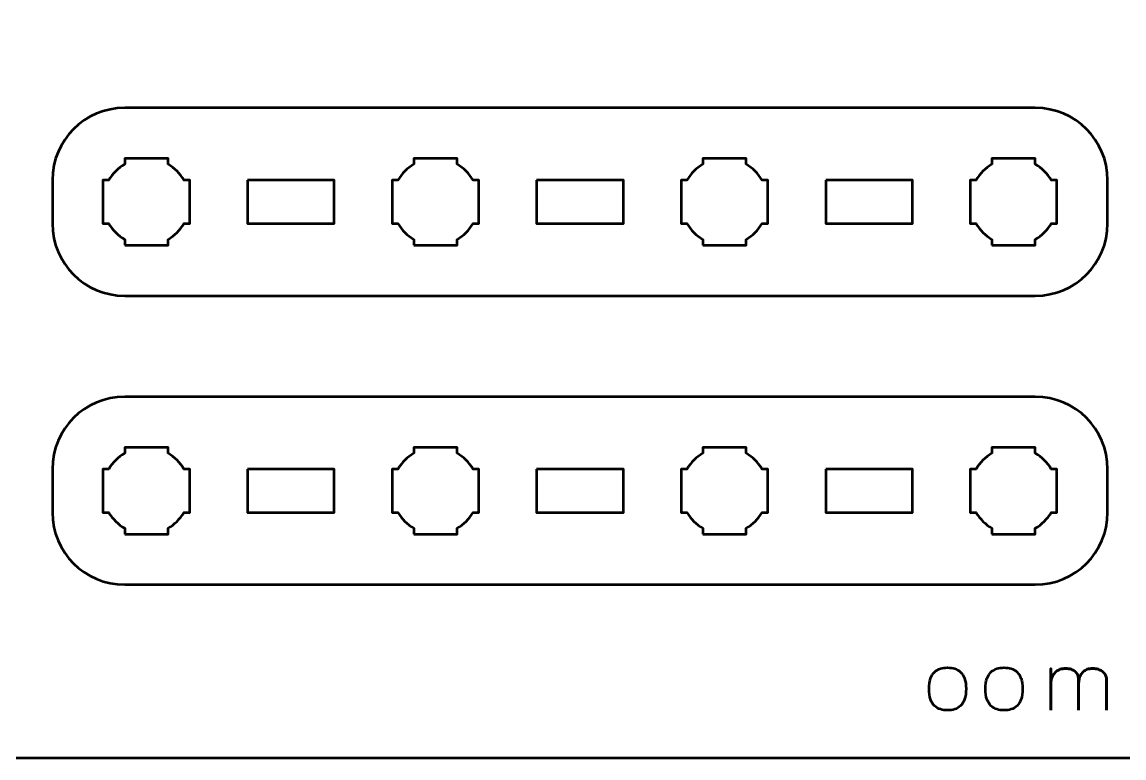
# Model space of a CAD drawing. Header units: centimetres. Extents: x -21 to 0, y -29.7 to 0.
# Drawn here: x -12.36 to -4.74, y -29.7 to -24.61 of the extents above; entities that cross this region are included whole.
import ezdxf

# ---------------------------------------------------------------- set-up
doc = ezdxf.new("R2010")
doc.units = ezdxf.units.CM
doc.header["$MEASUREMENT"] = 0
doc.layers.add('Layer 1', color=7, linetype='Continuous')

msp = doc.modelspace()

# ---------------------------------------------------------------- linework, layer by layer
at = {"layer": 'Layer 1', "color": 1, "lineweight": 53}
msp.add_open_spline([(-21.00003, -29.19995), (-21.00003, -29.19995), (-21.00003, -5.89992), (-21.00003, -5.89992), (-21.00003, -5.89992), (-21.00003, -5.81709), (-20.93286, -5.74992), (-20.85003, -5.74992), (-20.85003, -5.74992), (-20.7672, -5.74992), (-20.70003, -5.68275), (-20.70003, -5.59992), (-20.70003, -5.59992), (-20.70003, -5.51709), (-20.7672, -5.44992), (-20.85003, -5.44992), (-20.85003, -5.44992), (-20.93286, -5.44992), (-21.00003, -5.38275), (-21.00003, -5.29992), (-21.00003, -5.29992), (-21.00003, -5.21709), (-20.93286, -5.14992), (-20.85003, -5.14992), (-20.85003, -5.14992), (-20.7672, -5.14992), (-20.70003, -5.08275), (-20.70003, -4.99992), (-20.70003, -4.99992), (-20.70003, -4.91709), (-20.7672, -4.84992), (-20.85003, -4.84992), (-20.85003, -4.84992), (-20.93286, -4.84992), (-21.00003, -4.78275), (-21.00003, -4.69992), (-21.00003, -4.69992), (-21.00003, -4.61709), (-20.93286, -4.54992), (-20.85003, -4.54992), (-20.85003, -4.54992), (-20.7672, -4.54992), (-20.70003, -4.48275), (-20.70003, -4.39992), (-20.70003, -4.39992), (-20.70003, -4.31709), (-20.7672, -4.24992), (-20.85003, -4.24992), (-20.85003, -4.24992), (-20.93286, -4.24992), (-21.00003, -4.18275), (-21.00003, -4.09992), (-21.00003, -4.09992), (-21.00003, -4.01709), (-20.93286, -3.94992), (-20.85003, -3.94992), (-20.85003, -3.94992), (-20.7672, -3.94992), (-20.70003, -3.88275), (-20.70003, -3.79992), (-20.70003, -3.79992), (-20.70003, -3.71709), (-20.7672, -3.64992), (-20.85003, -3.64992), (-20.85003, -3.64992), (-20.93286, -3.64992), (-21.00003, -3.58275), (-21.00003, -3.49992), (-21.00003, -3.49992), (-21.00003, -3.41709), (-20.93286, -3.34992), (-20.85003, -3.34992), (-20.85003, -3.34992), (-20.7672, -3.34992), (-20.70003, -3.28275), (-20.70003, -3.19992), (-20.70003, -3.19992), (-20.70003, -3.11709), (-20.7672, -3.04992), (-20.85003, -3.04992), (-20.85003, -3.04992), (-20.93286, -3.04992), (-21.00003, -2.98275), (-21.00003, -2.89992), (-21.00003, -2.89992), (-21.00003, -2.81709), (-20.93286, -2.74992), (-20.85003, -2.74992), (-20.85003, -2.74992), (-20.7672, -2.74992), (-20.70003, -2.68275), (-20.70003, -2.59992), (-20.70003, -2.59992), (-20.70003, -2.51709), (-20.7672, -2.44992), (-20.85003, -2.44992), (-20.85003, -2.44992), (-20.93286, -2.44992), (-21.00003, -2.38275), (-21.00003, -2.29992), (-21.00003, -2.29992), (-21.00003, -2.21709), (-20.93286, -2.14992), (-20.85003, -2.14992), (-20.85003, -2.14992), (-20.7672, -2.14992), (-20.70003, -2.08275), (-20.70003, -1.99992), (-20.70003, -1.99992), (-20.70003, -1.91709), (-20.7672, -1.84992), (-20.85003, -1.84992), (-20.85003, -1.84992), (-20.93286, -1.84992), (-21.00003, -1.78275), (-21.00003, -1.69992), (-21.00003, -1.69992), (-21.00003, -1.61709), (-20.93286, -1.54992), (-20.85003, -1.54992), (-20.85003, -1.54992), (-20.7672, -1.54992), (-20.70003, -1.48275), (-20.70003, -1.39992), (-20.70003, -1.39992), (-20.70003, -1.31709), (-20.7672, -1.24992), (-20.85003, -1.24992), (-20.85003, -1.24992), (-20.93286, -1.24992), (-21.00003, -1.18275), (-21.00003, -1.09992), (-21.00003, -1.09992), (-21.00003, -1.09992), (-21.00003, -0.49992), (-21.00003, -0.49992), (-21.00003, -0.49992), (-21.00003, -0.22295), (-20.77694, 0.00004), (-20.49994, 0.00004), (-20.49994, 0.00004), (-20.49994, 0.00004), (-0.50008, 0.00004), (-0.50008, 0.00004), (-0.50008, 0.00004), (-0.22294, 0.00004), (0.00002, -0.22295), (0.00002, -0.49992), (0.00002, -0.49992), (0.00002, -0.49992), (0.00002, -29.19995), (0.00002, -29.19995), (0.00002, -29.19995), (0.00002, -29.47695), (-0.22294, -29.70004), (-0.50008, -29.70004), (-0.50008, -29.70004), (-0.50008, -29.70004), (-20.49994, -29.70004), (-20.49994, -29.70004), (-20.49994, -29.70004), (-20.77694, -29.70004), (-21.00003, -29.47695), (-21.00003, -29.19995)], degree=3, knots=[0, 0, 0, 0, 0.0243902, 0.0243902, 0.0243902, 0.0243902, 0.0487805, 0.0487805, 0.0487805, 0.0487805, 0.0731707, 0.0731707, 0.0731707, 0.0731707, 0.097561, 0.097561, 0.097561, 0.097561, 0.1219512, 0.1219512, 0.1219512, 0.1219512, 0.1463415, 0.1463415, 0.1463415, 0.1463415, 0.1707317, 0.1707317, 0.1707317, 0.1707317, 0.195122, 0.195122, 0.195122, 0.195122, 0.2195122, 0.2195122, 0.2195122, 0.2195122, 0.2439024, 0.2439024, 0.2439024, 0.2439024, 0.2682927, 0.2682927, 0.2682927, 0.2682927, 0.2926829, 0.2926829, 0.2926829, 0.2926829, 0.3170732, 0.3170732, 0.3170732, 0.3170732, 0.3414634, 0.3414634, 0.3414634, 0.3414634, 0.3658537, 0.3658537, 0.3658537, 0.3658537, 0.3902439, 0.3902439, 0.3902439, 0.3902439, 0.4146341, 0.4146341, 0.4146341, 0.4146341, 0.4390244, 0.4390244, 0.4390244, 0.4390244, 0.4634146, 0.4634146, 0.4634146, 0.4634146, 0.4878049, 0.4878049, 0.4878049, 0.4878049, 0.5121951, 0.5121951, 0.5121951, 0.5121951, 0.5365854, 0.5365854, 0.5365854, 0.5365854, 0.5609756, 0.5609756, 0.5609756, 0.5609756, 0.5853659, 0.5853659, 0.5853659, 0.5853659, 0.6097561, 0.6097561, 0.6097561, 0.6097561, 0.6341463, 0.6341463, 0.6341463, 0.6341463, 0.6585366, 0.6585366, 0.6585366, 0.6585366, 0.6829268, 0.6829268, 0.6829268, 0.6829268, 0.7073171, 0.7073171, 0.7073171, 0.7073171, 0.7317073, 0.7317073, 0.7317073, 0.7317073, 0.7560976, 0.7560976, 0.7560976, 0.7560976, 0.7804878, 0.7804878, 0.7804878, 0.7804878, 0.804878, 0.804878, 0.804878, 0.804878, 0.8292683, 0.8292683, 0.8292683, 0.8292683, 0.8536585, 0.8536585, 0.8536585, 0.8536585, 0.8780488, 0.8780488, 0.8780488, 0.8780488, 0.902439, 0.902439, 0.902439, 0.902439, 0.9268293, 0.9268293, 0.9268293, 0.9268293, 0.9512195, 0.9512195, 0.9512195, 0.9512195, 0.9756098, 0.9756098, 0.9756098, 0.9756098, 1, 1, 1, 1], dxfattribs=at)
at = {"layer": 'Layer 1', "color": 3, "lineweight": 53}
for points in [[(-11.64992, -25.19999), (-11.64992, -25.19999), (-5.34995, -25.19999), (-5.34995, -25.19999), (-5.34995, -25.19999), (-5.07298, -25.19999), (-4.84999, -25.42308), (-4.84999, -25.70008), (-4.84999, -25.70008), (-4.84999, -25.70008), (-4.84999, -26.00009), (-4.84999, -26.00009), (-4.84999, -26.00009), (-4.84999, -26.27705), (-5.07298, -26.50001), (-5.34995, -26.50001), (-5.34995, -26.50001), (-5.34995, -26.50001), (-11.64992, -26.50001), (-11.64992, -26.50001), (-11.64992, -26.50001), (-11.92692, -26.50001), (-12.15001, -26.27705), (-12.15001, -26.00009), (-12.15001, -26.00009), (-12.15001, -26.00009), (-12.15001, -25.70008), (-12.15001, -25.70008), (-12.15001, -25.70008), (-12.15001, -25.42308), (-11.92692, -25.19999), (-11.64992, -25.19999)], [(-11.64992, -27.19999), (-11.64992, -27.19999), (-5.34995, -27.19999), (-5.34995, -27.19999), (-5.34995, -27.19999), (-5.07298, -27.19999), (-4.84999, -27.42308), (-4.84999, -27.70008), (-4.84999, -27.70008), (-4.84999, -27.70008), (-4.84999, -28.00009), (-4.84999, -28.00009), (-4.84999, -28.00009), (-4.84999, -28.27705), (-5.07298, -28.50001), (-5.34995, -28.50001), (-5.34995, -28.50001), (-5.34995, -28.50001), (-11.64992, -28.50001), (-11.64992, -28.50001), (-11.64992, -28.50001), (-11.92692, -28.50001), (-12.15001, -28.27705), (-12.15001, -28.00009), (-12.15001, -28.00009), (-12.15001, -28.00009), (-12.15001, -27.70008), (-12.15001, -27.70008), (-12.15001, -27.70008), (-12.15001, -27.42308), (-11.92692, -27.19999), (-11.64992, -27.19999)]]:
    msp.add_open_spline(points, degree=3, knots=[0, 0, 0, 0, 0.125, 0.125, 0.125, 0.125, 0.25, 0.25, 0.25, 0.25, 0.375, 0.375, 0.375, 0.375, 0.5, 0.5, 0.5, 0.5, 0.625, 0.625, 0.625, 0.625, 0.75, 0.75, 0.75, 0.75, 0.875, 0.875, 0.875, 0.875, 1, 1, 1, 1], dxfattribs=at)
at = {"layer": 'Layer 1', "lineweight": 53}
for points, knots in [([(-11.64992, -26.15002), (-11.64992, -26.15002), (-11.64992, -26.10991), (-11.64992, -26.10991), (-11.64992, -26.10991), (-11.69553, -26.08359), (-11.73345, -26.04556), (-11.75977, -26.00009), (-11.75977, -26.00009), (-11.75977, -26.00009), (-11.79999, -26.00009), (-11.79999, -26.00009), (-11.79999, -26.00009), (-11.79999, -26.00009), (-11.79999, -25.85001), (-11.79999, -25.85001), (-11.79999, -25.85001), (-11.79999, -25.85001), (-11.79999, -25.70008), (-11.79999, -25.70008), (-11.79999, -25.70008), (-11.79999, -25.70008), (-11.75977, -25.70008), (-11.75977, -25.70008), (-11.75977, -25.70008), (-11.73345, -25.65447), (-11.69553, -25.61655), (-11.64992, -25.59023), (-11.64992, -25.59023), (-11.64992, -25.59023), (-11.64992, -25.55001), (-11.64992, -25.55001), (-11.64992, -25.55001), (-11.64992, -25.55001), (-11.49999, -25.55001), (-11.49999, -25.55001), (-11.49999, -25.55001), (-11.49999, -25.55001), (-11.34991, -25.55001), (-11.34991, -25.55001), (-11.34991, -25.55001), (-11.34991, -25.55001), (-11.34991, -25.59023), (-11.34991, -25.59023), (-11.34991, -25.59023), (-11.30444, -25.61655), (-11.26641, -25.65447), (-11.24009, -25.70008), (-11.24009, -25.70008), (-11.24009, -25.70008), (-11.19998, -25.70008), (-11.19998, -25.70008), (-11.19998, -25.70008), (-11.19998, -25.70008), (-11.19998, -25.85001), (-11.19998, -25.85001), (-11.19998, -25.85001), (-11.19998, -25.85001), (-11.19998, -26.00009), (-11.19998, -26.00009), (-11.19998, -26.00009), (-11.19998, -26.00009), (-11.24009, -26.00009), (-11.24009, -26.00009), (-11.24009, -26.00009), (-11.26641, -26.04556), (-11.30444, -26.08359), (-11.34991, -26.10991), (-11.34991, -26.10991), (-11.34991, -26.10991), (-11.34991, -26.15002), (-11.34991, -26.15002), (-11.34991, -26.15002), (-11.34991, -26.15002), (-11.49999, -26.15002), (-11.49999, -26.15002), (-11.49999, -26.15002), (-11.49999, -26.15002), (-11.64992, -26.15002), (-11.64992, -26.15002)], [0, 0, 0, 0, 0.05, 0.05, 0.05, 0.05, 0.1, 0.1, 0.1, 0.1, 0.15, 0.15, 0.15, 0.15, 0.2, 0.2, 0.2, 0.2, 0.25, 0.25, 0.25, 0.25, 0.3, 0.3, 0.3, 0.3, 0.35, 0.35, 0.35, 0.35, 0.4, 0.4, 0.4, 0.4, 0.45, 0.45, 0.45, 0.45, 0.5, 0.5, 0.5, 0.5, 0.55, 0.55, 0.55, 0.55, 0.6, 0.6, 0.6, 0.6, 0.65, 0.65, 0.65, 0.65, 0.7, 0.7, 0.7, 0.7, 0.75, 0.75, 0.75, 0.75, 0.8, 0.8, 0.8, 0.8, 0.85, 0.85, 0.85, 0.85, 0.9, 0.9, 0.9, 0.9, 0.95, 0.95, 0.95, 0.95, 1, 1, 1, 1]), ([(-9.64998, -26.15002), (-9.64998, -26.15002), (-9.64998, -26.10991), (-9.64998, -26.10991), (-9.64998, -26.10991), (-9.69546, -26.08359), (-9.73349, -26.04556), (-9.7598, -26.00009), (-9.7598, -26.00009), (-9.7598, -26.00009), (-9.79991, -26.00009), (-9.79991, -26.00009), (-9.79991, -26.00009), (-9.79991, -26.00009), (-9.79991, -25.85001), (-9.79991, -25.85001), (-9.79991, -25.85001), (-9.79991, -25.85001), (-9.79991, -25.70008), (-9.79991, -25.70008), (-9.79991, -25.70008), (-9.79991, -25.70008), (-9.7598, -25.70008), (-9.7598, -25.70008), (-9.7598, -25.70008), (-9.73349, -25.65447), (-9.69546, -25.61655), (-9.64998, -25.59023), (-9.64998, -25.59023), (-9.64998, -25.59023), (-9.64998, -25.55001), (-9.64998, -25.55001), (-9.64998, -25.55001), (-9.64998, -25.55001), (-9.49991, -25.55001), (-9.49991, -25.55001), (-9.49991, -25.55001), (-9.49991, -25.55001), (-9.34998, -25.55001), (-9.34998, -25.55001), (-9.34998, -25.55001), (-9.34998, -25.55001), (-9.34998, -25.59023), (-9.34998, -25.59023), (-9.34998, -25.59023), (-9.30451, -25.61655), (-9.26648, -25.65447), (-9.24016, -25.70008), (-9.24016, -25.70008), (-9.24016, -25.70008), (-9.19991, -25.70008), (-9.19991, -25.70008), (-9.19991, -25.70008), (-9.19991, -25.70008), (-9.19991, -25.85001), (-9.19991, -25.85001), (-9.19991, -25.85001), (-9.19991, -25.85001), (-9.19991, -26.00009), (-9.19991, -26.00009), (-9.19991, -26.00009), (-9.19991, -26.00009), (-9.24016, -26.00009), (-9.24016, -26.00009), (-9.24016, -26.00009), (-9.26648, -26.04556), (-9.30451, -26.08359), (-9.34998, -26.10991), (-9.34998, -26.10991), (-9.34998, -26.10991), (-9.34998, -26.15002), (-9.34998, -26.15002), (-9.34998, -26.15002), (-9.34998, -26.15002), (-9.49991, -26.15002), (-9.49991, -26.15002), (-9.49991, -26.15002), (-9.49991, -26.15002), (-9.64998, -26.15002), (-9.64998, -26.15002)], [0, 0, 0, 0, 0.05, 0.05, 0.05, 0.05, 0.1, 0.1, 0.1, 0.1, 0.15, 0.15, 0.15, 0.15, 0.2, 0.2, 0.2, 0.2, 0.25, 0.25, 0.25, 0.25, 0.3, 0.3, 0.3, 0.3, 0.35, 0.35, 0.35, 0.35, 0.4, 0.4, 0.4, 0.4, 0.45, 0.45, 0.45, 0.45, 0.5, 0.5, 0.5, 0.5, 0.55, 0.55, 0.55, 0.55, 0.6, 0.6, 0.6, 0.6, 0.65, 0.65, 0.65, 0.65, 0.7, 0.7, 0.7, 0.7, 0.75, 0.75, 0.75, 0.75, 0.8, 0.8, 0.8, 0.8, 0.85, 0.85, 0.85, 0.85, 0.9, 0.9, 0.9, 0.9, 0.95, 0.95, 0.95, 0.95, 1, 1, 1, 1]), ([(-7.65006, -26.15002), (-7.65006, -26.15002), (-7.65006, -26.10991), (-7.65006, -26.10991), (-7.65006, -26.10991), (-7.69553, -26.08359), (-7.73342, -26.04556), (-7.75988, -26.00009), (-7.75988, -26.00009), (-7.75988, -26.00009), (-7.79999, -26.00009), (-7.79999, -26.00009), (-7.79999, -26.00009), (-7.79999, -26.00009), (-7.79999, -25.85001), (-7.79999, -25.85001), (-7.79999, -25.85001), (-7.79999, -25.85001), (-7.79999, -25.70008), (-7.79999, -25.70008), (-7.79999, -25.70008), (-7.79999, -25.70008), (-7.75988, -25.70008), (-7.75988, -25.70008), (-7.75988, -25.70008), (-7.73342, -25.65447), (-7.69553, -25.61655), (-7.65006, -25.59023), (-7.65006, -25.59023), (-7.65006, -25.59023), (-7.65006, -25.55001), (-7.65006, -25.55001), (-7.65006, -25.55001), (-7.65006, -25.55001), (-7.49999, -25.55001), (-7.49999, -25.55001), (-7.49999, -25.55001), (-7.49999, -25.55001), (-7.35006, -25.55001), (-7.35006, -25.55001), (-7.35006, -25.55001), (-7.35006, -25.55001), (-7.35006, -25.59023), (-7.35006, -25.59023), (-7.35006, -25.59023), (-7.30444, -25.61655), (-7.26652, -25.65447), (-7.2402, -25.70008), (-7.2402, -25.70008), (-7.2402, -25.70008), (-7.19999, -25.70008), (-7.19999, -25.70008), (-7.19999, -25.70008), (-7.19999, -25.70008), (-7.19999, -25.85001), (-7.19999, -25.85001), (-7.19999, -25.85001), (-7.19999, -25.85001), (-7.19999, -26.00009), (-7.19999, -26.00009), (-7.19999, -26.00009), (-7.19999, -26.00009), (-7.2402, -26.00009), (-7.2402, -26.00009), (-7.2402, -26.00009), (-7.26652, -26.04556), (-7.30444, -26.08359), (-7.35006, -26.10991), (-7.35006, -26.10991), (-7.35006, -26.10991), (-7.35006, -26.15002), (-7.35006, -26.15002), (-7.35006, -26.15002), (-7.35006, -26.15002), (-7.49999, -26.15002), (-7.49999, -26.15002), (-7.49999, -26.15002), (-7.49999, -26.15002), (-7.65006, -26.15002), (-7.65006, -26.15002)], [0, 0, 0, 0, 0.05, 0.05, 0.05, 0.05, 0.1, 0.1, 0.1, 0.1, 0.15, 0.15, 0.15, 0.15, 0.2, 0.2, 0.2, 0.2, 0.25, 0.25, 0.25, 0.25, 0.3, 0.3, 0.3, 0.3, 0.35, 0.35, 0.35, 0.35, 0.4, 0.4, 0.4, 0.4, 0.45, 0.45, 0.45, 0.45, 0.5, 0.5, 0.5, 0.5, 0.55, 0.55, 0.55, 0.55, 0.6, 0.6, 0.6, 0.6, 0.65, 0.65, 0.65, 0.65, 0.7, 0.7, 0.7, 0.7, 0.75, 0.75, 0.75, 0.75, 0.8, 0.8, 0.8, 0.8, 0.85, 0.85, 0.85, 0.85, 0.9, 0.9, 0.9, 0.9, 0.95, 0.95, 0.95, 0.95, 1, 1, 1, 1]), ([(-5.64995, -26.15002), (-5.64995, -26.15002), (-5.64995, -26.10991), (-5.64995, -26.10991), (-5.64995, -26.10991), (-5.69557, -26.08359), (-5.73345, -26.04556), (-5.75977, -26.00009), (-5.75977, -26.00009), (-5.75977, -26.00009), (-5.80002, -26.00009), (-5.80002, -26.00009), (-5.80002, -26.00009), (-5.80002, -26.00009), (-5.80002, -25.85001), (-5.80002, -25.85001), (-5.80002, -25.85001), (-5.80002, -25.85001), (-5.80002, -25.70008), (-5.80002, -25.70008), (-5.80002, -25.70008), (-5.80002, -25.70008), (-5.75977, -25.70008), (-5.75977, -25.70008), (-5.75977, -25.70008), (-5.73345, -25.65447), (-5.69557, -25.61655), (-5.64995, -25.59023), (-5.64995, -25.59023), (-5.64995, -25.59023), (-5.64995, -25.55001), (-5.64995, -25.55001), (-5.64995, -25.55001), (-5.64995, -25.55001), (-5.50002, -25.55001), (-5.50002, -25.55001), (-5.50002, -25.55001), (-5.50002, -25.55001), (-5.34995, -25.55001), (-5.34995, -25.55001), (-5.34995, -25.55001), (-5.34995, -25.55001), (-5.34995, -25.59023), (-5.34995, -25.59023), (-5.34995, -25.59023), (-5.30448, -25.61655), (-5.26645, -25.65447), (-5.24013, -25.70008), (-5.24013, -25.70008), (-5.24013, -25.70008), (-5.20002, -25.70008), (-5.20002, -25.70008), (-5.20002, -25.70008), (-5.20002, -25.70008), (-5.20002, -25.85001), (-5.20002, -25.85001), (-5.20002, -25.85001), (-5.20002, -25.85001), (-5.20002, -26.00009), (-5.20002, -26.00009), (-5.20002, -26.00009), (-5.20002, -26.00009), (-5.24013, -26.00009), (-5.24013, -26.00009), (-5.24013, -26.00009), (-5.26645, -26.04556), (-5.30448, -26.08359), (-5.34995, -26.10991), (-5.34995, -26.10991), (-5.34995, -26.10991), (-5.34995, -26.15002), (-5.34995, -26.15002), (-5.34995, -26.15002), (-5.34995, -26.15002), (-5.50002, -26.15002), (-5.50002, -26.15002), (-5.50002, -26.15002), (-5.50002, -26.15002), (-5.64995, -26.15002), (-5.64995, -26.15002)], [0, 0, 0, 0, 0.05, 0.05, 0.05, 0.05, 0.1, 0.1, 0.1, 0.1, 0.15, 0.15, 0.15, 0.15, 0.2, 0.2, 0.2, 0.2, 0.25, 0.25, 0.25, 0.25, 0.3, 0.3, 0.3, 0.3, 0.35, 0.35, 0.35, 0.35, 0.4, 0.4, 0.4, 0.4, 0.45, 0.45, 0.45, 0.45, 0.5, 0.5, 0.5, 0.5, 0.55, 0.55, 0.55, 0.55, 0.6, 0.6, 0.6, 0.6, 0.65, 0.65, 0.65, 0.65, 0.7, 0.7, 0.7, 0.7, 0.75, 0.75, 0.75, 0.75, 0.8, 0.8, 0.8, 0.8, 0.85, 0.85, 0.85, 0.85, 0.9, 0.9, 0.9, 0.9, 0.95, 0.95, 0.95, 0.95, 1, 1, 1, 1]), ([(-10.79997, -25.70008), (-10.79997, -25.70008), (-10.19996, -25.70008), (-10.19996, -25.70008), (-10.19996, -25.70008), (-10.19996, -25.70008), (-10.19996, -26.00009), (-10.19996, -26.00009), (-10.19996, -26.00009), (-10.19996, -26.00009), (-10.79997, -26.00009), (-10.79997, -26.00009), (-10.79997, -26.00009), (-10.79997, -26.00009), (-10.79997, -25.70008), (-10.79997, -25.70008)], [0, 0, 0, 0, 0.25, 0.25, 0.25, 0.25, 0.5, 0.5, 0.5, 0.5, 0.75, 0.75, 0.75, 0.75, 1, 1, 1, 1]), ([(-8.8, -25.70008), (-8.8, -25.70008), (-8.20001, -25.70008), (-8.20001, -25.70008), (-8.20001, -25.70008), (-8.20001, -25.70008), (-8.20001, -26.00009), (-8.20001, -26.00009), (-8.20001, -26.00009), (-8.20001, -26.00009), (-8.8, -26.00009), (-8.8, -26.00009), (-8.8, -26.00009), (-8.8, -26.00009), (-8.8, -25.70008), (-8.8, -25.70008)], [0, 0, 0, 0, 0.25, 0.25, 0.25, 0.25, 0.5, 0.5, 0.5, 0.5, 0.75, 0.75, 0.75, 0.75, 1, 1, 1, 1]), ([(-6.79994, -25.70008), (-6.79994, -25.70008), (-6.19993, -25.70008), (-6.19993, -25.70008), (-6.19993, -25.70008), (-6.19993, -25.70008), (-6.19993, -26.00009), (-6.19993, -26.00009), (-6.19993, -26.00009), (-6.19993, -26.00009), (-6.79994, -26.00009), (-6.79994, -26.00009), (-6.79994, -26.00009), (-6.79994, -26.00009), (-6.79994, -25.70008), (-6.79994, -25.70008)], [0, 0, 0, 0, 0.25, 0.25, 0.25, 0.25, 0.5, 0.5, 0.5, 0.5, 0.75, 0.75, 0.75, 0.75, 1, 1, 1, 1]), ([(-11.64992, -28.15002), (-11.64992, -28.15002), (-11.64992, -28.10991), (-11.64992, -28.10991), (-11.64992, -28.10991), (-11.69553, -28.08359), (-11.73345, -28.04556), (-11.75977, -28.00009), (-11.75977, -28.00009), (-11.75977, -28.00009), (-11.79999, -28.00009), (-11.79999, -28.00009), (-11.79999, -28.00009), (-11.79999, -28.00009), (-11.79999, -27.85001), (-11.79999, -27.85001), (-11.79999, -27.85001), (-11.79999, -27.85001), (-11.79999, -27.70008), (-11.79999, -27.70008), (-11.79999, -27.70008), (-11.79999, -27.70008), (-11.75977, -27.70008), (-11.75977, -27.70008), (-11.75977, -27.70008), (-11.73345, -27.65447), (-11.69553, -27.61655), (-11.64992, -27.59023), (-11.64992, -27.59023), (-11.64992, -27.59023), (-11.64992, -27.55001), (-11.64992, -27.55001), (-11.64992, -27.55001), (-11.64992, -27.55001), (-11.49999, -27.55001), (-11.49999, -27.55001), (-11.49999, -27.55001), (-11.49999, -27.55001), (-11.34991, -27.55001), (-11.34991, -27.55001), (-11.34991, -27.55001), (-11.34991, -27.55001), (-11.34991, -27.59023), (-11.34991, -27.59023), (-11.34991, -27.59023), (-11.30444, -27.61655), (-11.26641, -27.65447), (-11.24009, -27.70008), (-11.24009, -27.70008), (-11.24009, -27.70008), (-11.19998, -27.70008), (-11.19998, -27.70008), (-11.19998, -27.70008), (-11.19998, -27.70008), (-11.19998, -27.85001), (-11.19998, -27.85001), (-11.19998, -27.85001), (-11.19998, -27.85001), (-11.19998, -28.00009), (-11.19998, -28.00009), (-11.19998, -28.00009), (-11.19998, -28.00009), (-11.24009, -28.00009), (-11.24009, -28.00009), (-11.24009, -28.00009), (-11.26641, -28.04556), (-11.30444, -28.08359), (-11.34991, -28.10991), (-11.34991, -28.10991), (-11.34991, -28.10991), (-11.34991, -28.15002), (-11.34991, -28.15002), (-11.34991, -28.15002), (-11.34991, -28.15002), (-11.49999, -28.15002), (-11.49999, -28.15002), (-11.49999, -28.15002), (-11.49999, -28.15002), (-11.64992, -28.15002), (-11.64992, -28.15002)], [0, 0, 0, 0, 0.05, 0.05, 0.05, 0.05, 0.1, 0.1, 0.1, 0.1, 0.15, 0.15, 0.15, 0.15, 0.2, 0.2, 0.2, 0.2, 0.25, 0.25, 0.25, 0.25, 0.3, 0.3, 0.3, 0.3, 0.35, 0.35, 0.35, 0.35, 0.4, 0.4, 0.4, 0.4, 0.45, 0.45, 0.45, 0.45, 0.5, 0.5, 0.5, 0.5, 0.55, 0.55, 0.55, 0.55, 0.6, 0.6, 0.6, 0.6, 0.65, 0.65, 0.65, 0.65, 0.7, 0.7, 0.7, 0.7, 0.75, 0.75, 0.75, 0.75, 0.8, 0.8, 0.8, 0.8, 0.85, 0.85, 0.85, 0.85, 0.9, 0.9, 0.9, 0.9, 0.95, 0.95, 0.95, 0.95, 1, 1, 1, 1]), ([(-9.64998, -28.15002), (-9.64998, -28.15002), (-9.64998, -28.10991), (-9.64998, -28.10991), (-9.64998, -28.10991), (-9.69546, -28.08359), (-9.73349, -28.04556), (-9.7598, -28.00009), (-9.7598, -28.00009), (-9.7598, -28.00009), (-9.79991, -28.00009), (-9.79991, -28.00009), (-9.79991, -28.00009), (-9.79991, -28.00009), (-9.79991, -27.85001), (-9.79991, -27.85001), (-9.79991, -27.85001), (-9.79991, -27.85001), (-9.79991, -27.70008), (-9.79991, -27.70008), (-9.79991, -27.70008), (-9.79991, -27.70008), (-9.7598, -27.70008), (-9.7598, -27.70008), (-9.7598, -27.70008), (-9.73349, -27.65447), (-9.69546, -27.61655), (-9.64998, -27.59023), (-9.64998, -27.59023), (-9.64998, -27.59023), (-9.64998, -27.55001), (-9.64998, -27.55001), (-9.64998, -27.55001), (-9.64998, -27.55001), (-9.49991, -27.55001), (-9.49991, -27.55001), (-9.49991, -27.55001), (-9.49991, -27.55001), (-9.34998, -27.55001), (-9.34998, -27.55001), (-9.34998, -27.55001), (-9.34998, -27.55001), (-9.34998, -27.59023), (-9.34998, -27.59023), (-9.34998, -27.59023), (-9.30451, -27.61655), (-9.26648, -27.65447), (-9.24016, -27.70008), (-9.24016, -27.70008), (-9.24016, -27.70008), (-9.19991, -27.70008), (-9.19991, -27.70008), (-9.19991, -27.70008), (-9.19991, -27.70008), (-9.19991, -27.85001), (-9.19991, -27.85001), (-9.19991, -27.85001), (-9.19991, -27.85001), (-9.19991, -28.00009), (-9.19991, -28.00009), (-9.19991, -28.00009), (-9.19991, -28.00009), (-9.24016, -28.00009), (-9.24016, -28.00009), (-9.24016, -28.00009), (-9.26648, -28.04556), (-9.30451, -28.08359), (-9.34998, -28.10991), (-9.34998, -28.10991), (-9.34998, -28.10991), (-9.34998, -28.15002), (-9.34998, -28.15002), (-9.34998, -28.15002), (-9.34998, -28.15002), (-9.49991, -28.15002), (-9.49991, -28.15002), (-9.49991, -28.15002), (-9.49991, -28.15002), (-9.64998, -28.15002), (-9.64998, -28.15002)], [0, 0, 0, 0, 0.05, 0.05, 0.05, 0.05, 0.1, 0.1, 0.1, 0.1, 0.15, 0.15, 0.15, 0.15, 0.2, 0.2, 0.2, 0.2, 0.25, 0.25, 0.25, 0.25, 0.3, 0.3, 0.3, 0.3, 0.35, 0.35, 0.35, 0.35, 0.4, 0.4, 0.4, 0.4, 0.45, 0.45, 0.45, 0.45, 0.5, 0.5, 0.5, 0.5, 0.55, 0.55, 0.55, 0.55, 0.6, 0.6, 0.6, 0.6, 0.65, 0.65, 0.65, 0.65, 0.7, 0.7, 0.7, 0.7, 0.75, 0.75, 0.75, 0.75, 0.8, 0.8, 0.8, 0.8, 0.85, 0.85, 0.85, 0.85, 0.9, 0.9, 0.9, 0.9, 0.95, 0.95, 0.95, 0.95, 1, 1, 1, 1]), ([(-7.65006, -28.15002), (-7.65006, -28.15002), (-7.65006, -28.10991), (-7.65006, -28.10991), (-7.65006, -28.10991), (-7.69553, -28.08359), (-7.73342, -28.04556), (-7.75988, -28.00009), (-7.75988, -28.00009), (-7.75988, -28.00009), (-7.79999, -28.00009), (-7.79999, -28.00009), (-7.79999, -28.00009), (-7.79999, -28.00009), (-7.79999, -27.85001), (-7.79999, -27.85001), (-7.79999, -27.85001), (-7.79999, -27.85001), (-7.79999, -27.70008), (-7.79999, -27.70008), (-7.79999, -27.70008), (-7.79999, -27.70008), (-7.75988, -27.70008), (-7.75988, -27.70008), (-7.75988, -27.70008), (-7.73342, -27.65447), (-7.69553, -27.61655), (-7.65006, -27.59023), (-7.65006, -27.59023), (-7.65006, -27.59023), (-7.65006, -27.55001), (-7.65006, -27.55001), (-7.65006, -27.55001), (-7.65006, -27.55001), (-7.49999, -27.55001), (-7.49999, -27.55001), (-7.49999, -27.55001), (-7.49999, -27.55001), (-7.35006, -27.55001), (-7.35006, -27.55001), (-7.35006, -27.55001), (-7.35006, -27.55001), (-7.35006, -27.59023), (-7.35006, -27.59023), (-7.35006, -27.59023), (-7.30444, -27.61655), (-7.26652, -27.65447), (-7.2402, -27.70008), (-7.2402, -27.70008), (-7.2402, -27.70008), (-7.19999, -27.70008), (-7.19999, -27.70008), (-7.19999, -27.70008), (-7.19999, -27.70008), (-7.19999, -27.85001), (-7.19999, -27.85001), (-7.19999, -27.85001), (-7.19999, -27.85001), (-7.19999, -28.00009), (-7.19999, -28.00009), (-7.19999, -28.00009), (-7.19999, -28.00009), (-7.2402, -28.00009), (-7.2402, -28.00009), (-7.2402, -28.00009), (-7.26652, -28.04556), (-7.30444, -28.08359), (-7.35006, -28.10991), (-7.35006, -28.10991), (-7.35006, -28.10991), (-7.35006, -28.15002), (-7.35006, -28.15002), (-7.35006, -28.15002), (-7.35006, -28.15002), (-7.49999, -28.15002), (-7.49999, -28.15002), (-7.49999, -28.15002), (-7.49999, -28.15002), (-7.65006, -28.15002), (-7.65006, -28.15002)], [0, 0, 0, 0, 0.05, 0.05, 0.05, 0.05, 0.1, 0.1, 0.1, 0.1, 0.15, 0.15, 0.15, 0.15, 0.2, 0.2, 0.2, 0.2, 0.25, 0.25, 0.25, 0.25, 0.3, 0.3, 0.3, 0.3, 0.35, 0.35, 0.35, 0.35, 0.4, 0.4, 0.4, 0.4, 0.45, 0.45, 0.45, 0.45, 0.5, 0.5, 0.5, 0.5, 0.55, 0.55, 0.55, 0.55, 0.6, 0.6, 0.6, 0.6, 0.65, 0.65, 0.65, 0.65, 0.7, 0.7, 0.7, 0.7, 0.75, 0.75, 0.75, 0.75, 0.8, 0.8, 0.8, 0.8, 0.85, 0.85, 0.85, 0.85, 0.9, 0.9, 0.9, 0.9, 0.95, 0.95, 0.95, 0.95, 1, 1, 1, 1]), ([(-5.64995, -28.15002), (-5.64995, -28.15002), (-5.64995, -28.10991), (-5.64995, -28.10991), (-5.64995, -28.10991), (-5.69557, -28.08359), (-5.73345, -28.04556), (-5.75977, -28.00009), (-5.75977, -28.00009), (-5.75977, -28.00009), (-5.80002, -28.00009), (-5.80002, -28.00009), (-5.80002, -28.00009), (-5.80002, -28.00009), (-5.80002, -27.85001), (-5.80002, -27.85001), (-5.80002, -27.85001), (-5.80002, -27.85001), (-5.80002, -27.70008), (-5.80002, -27.70008), (-5.80002, -27.70008), (-5.80002, -27.70008), (-5.75977, -27.70008), (-5.75977, -27.70008), (-5.75977, -27.70008), (-5.73345, -27.65447), (-5.69557, -27.61655), (-5.64995, -27.59023), (-5.64995, -27.59023), (-5.64995, -27.59023), (-5.64995, -27.55001), (-5.64995, -27.55001), (-5.64995, -27.55001), (-5.64995, -27.55001), (-5.50002, -27.55001), (-5.50002, -27.55001), (-5.50002, -27.55001), (-5.50002, -27.55001), (-5.34995, -27.55001), (-5.34995, -27.55001), (-5.34995, -27.55001), (-5.34995, -27.55001), (-5.34995, -27.59023), (-5.34995, -27.59023), (-5.34995, -27.59023), (-5.30448, -27.61655), (-5.26645, -27.65447), (-5.24013, -27.70008), (-5.24013, -27.70008), (-5.24013, -27.70008), (-5.20002, -27.70008), (-5.20002, -27.70008), (-5.20002, -27.70008), (-5.20002, -27.70008), (-5.20002, -27.85001), (-5.20002, -27.85001), (-5.20002, -27.85001), (-5.20002, -27.85001), (-5.20002, -28.00009), (-5.20002, -28.00009), (-5.20002, -28.00009), (-5.20002, -28.00009), (-5.24013, -28.00009), (-5.24013, -28.00009), (-5.24013, -28.00009), (-5.26645, -28.04556), (-5.30448, -28.08359), (-5.34995, -28.10991), (-5.34995, -28.10991), (-5.34995, -28.10991), (-5.34995, -28.15002), (-5.34995, -28.15002), (-5.34995, -28.15002), (-5.34995, -28.15002), (-5.50002, -28.15002), (-5.50002, -28.15002), (-5.50002, -28.15002), (-5.50002, -28.15002), (-5.64995, -28.15002), (-5.64995, -28.15002)], [0, 0, 0, 0, 0.05, 0.05, 0.05, 0.05, 0.1, 0.1, 0.1, 0.1, 0.15, 0.15, 0.15, 0.15, 0.2, 0.2, 0.2, 0.2, 0.25, 0.25, 0.25, 0.25, 0.3, 0.3, 0.3, 0.3, 0.35, 0.35, 0.35, 0.35, 0.4, 0.4, 0.4, 0.4, 0.45, 0.45, 0.45, 0.45, 0.5, 0.5, 0.5, 0.5, 0.55, 0.55, 0.55, 0.55, 0.6, 0.6, 0.6, 0.6, 0.65, 0.65, 0.65, 0.65, 0.7, 0.7, 0.7, 0.7, 0.75, 0.75, 0.75, 0.75, 0.8, 0.8, 0.8, 0.8, 0.85, 0.85, 0.85, 0.85, 0.9, 0.9, 0.9, 0.9, 0.95, 0.95, 0.95, 0.95, 1, 1, 1, 1]), ([(-10.79997, -27.70008), (-10.79997, -27.70008), (-10.19996, -27.70008), (-10.19996, -27.70008), (-10.19996, -27.70008), (-10.19996, -27.70008), (-10.19996, -28.00009), (-10.19996, -28.00009), (-10.19996, -28.00009), (-10.19996, -28.00009), (-10.79997, -28.00009), (-10.79997, -28.00009), (-10.79997, -28.00009), (-10.79997, -28.00009), (-10.79997, -27.70008), (-10.79997, -27.70008)], [0, 0, 0, 0, 0.25, 0.25, 0.25, 0.25, 0.5, 0.5, 0.5, 0.5, 0.75, 0.75, 0.75, 0.75, 1, 1, 1, 1]), ([(-8.8, -27.70008), (-8.8, -27.70008), (-8.20001, -27.70008), (-8.20001, -27.70008), (-8.20001, -27.70008), (-8.20001, -27.70008), (-8.20001, -28.00009), (-8.20001, -28.00009), (-8.20001, -28.00009), (-8.20001, -28.00009), (-8.8, -28.00009), (-8.8, -28.00009), (-8.8, -28.00009), (-8.8, -28.00009), (-8.8, -27.70008), (-8.8, -27.70008)], [0, 0, 0, 0, 0.25, 0.25, 0.25, 0.25, 0.5, 0.5, 0.5, 0.5, 0.75, 0.75, 0.75, 0.75, 1, 1, 1, 1]), ([(-6.79994, -27.70008), (-6.79994, -27.70008), (-6.19993, -27.70008), (-6.19993, -27.70008), (-6.19993, -27.70008), (-6.19993, -27.70008), (-6.19993, -28.00009), (-6.19993, -28.00009), (-6.19993, -28.00009), (-6.19993, -28.00009), (-6.79994, -28.00009), (-6.79994, -28.00009), (-6.79994, -28.00009), (-6.79994, -28.00009), (-6.79994, -27.70008), (-6.79994, -27.70008)], [0, 0, 0, 0, 0.25, 0.25, 0.25, 0.25, 0.5, 0.5, 0.5, 0.5, 0.75, 0.75, 0.75, 0.75, 1, 1, 1, 1])]:
    msp.add_open_spline(points, degree=3, knots=knots, dxfattribs=at)
at = {"layer": 'Layer 1', "color": 5, "lineweight": 53}
for points, knots in [([(-5.95728, -29.36992), (-5.9395, -29.37001), (-5.92295, -29.36776), (-5.90752, -29.36296), (-5.90752, -29.36296), (-5.89209, -29.35816), (-5.87845, -29.35016), (-5.86678, -29.33897), (-5.86678, -29.33897), (-5.85502, -29.32778), (-5.8459, -29.31263), (-5.83922, -29.29344), (-5.83922, -29.29344), (-5.83264, -29.27434), (-5.82925, -29.25054), (-5.82915, -29.22204), (-5.82915, -29.22204), (-5.82925, -29.19363), (-5.83264, -29.16992), (-5.83922, -29.15092), (-5.83922, -29.15092), (-5.8459, -29.13191), (-5.85502, -29.11677), (-5.86678, -29.10557), (-5.86678, -29.10557), (-5.87845, -29.09447), (-5.89209, -29.08648), (-5.90752, -29.08168), (-5.90752, -29.08168), (-5.92295, -29.07688), (-5.9395, -29.07462), (-5.95728, -29.07472), (-5.95728, -29.07472), (-5.97487, -29.07462), (-5.99143, -29.07688), (-6.00686, -29.08168), (-6.00686, -29.08168), (-6.02229, -29.08648), (-6.03583, -29.09447), (-6.04759, -29.10557), (-6.04759, -29.10557), (-6.05935, -29.11677), (-6.06857, -29.13191), (-6.07525, -29.15092), (-6.07525, -29.15092), (-6.08193, -29.16992), (-6.08532, -29.19363), (-6.08541, -29.22204), (-6.08541, -29.22204), (-6.08532, -29.25054), (-6.08193, -29.27434), (-6.07525, -29.29344), (-6.07525, -29.29344), (-6.06857, -29.31263), (-6.05935, -29.32778), (-6.04759, -29.33897), (-6.04759, -29.33897), (-6.03583, -29.35016), (-6.02229, -29.35816), (-6.00686, -29.36296), (-6.00686, -29.36296), (-5.99143, -29.36776), (-5.97487, -29.37001), (-5.95728, -29.36992)], [0, 0, 0, 0, 0.0625, 0.0625, 0.0625, 0.0625, 0.125, 0.125, 0.125, 0.125, 0.1875, 0.1875, 0.1875, 0.1875, 0.25, 0.25, 0.25, 0.25, 0.3125, 0.3125, 0.3125, 0.3125, 0.375, 0.375, 0.375, 0.375, 0.4375, 0.4375, 0.4375, 0.4375, 0.5, 0.5, 0.5, 0.5, 0.5625, 0.5625, 0.5625, 0.5625, 0.625, 0.625, 0.625, 0.625, 0.6875, 0.6875, 0.6875, 0.6875, 0.75, 0.75, 0.75, 0.75, 0.8125, 0.8125, 0.8125, 0.8125, 0.875, 0.875, 0.875, 0.875, 0.9375, 0.9375, 0.9375, 0.9375, 1, 1, 1, 1]), ([(-5.95728, -29.36992), (-5.9395, -29.37001), (-5.92295, -29.36776), (-5.90752, -29.36296), (-5.90752, -29.36296), (-5.89209, -29.35816), (-5.87845, -29.35016), (-5.86678, -29.33897), (-5.86678, -29.33897), (-5.85502, -29.32778), (-5.8459, -29.31263), (-5.83922, -29.29344), (-5.83922, -29.29344), (-5.83264, -29.27434), (-5.82925, -29.25054), (-5.82915, -29.22204), (-5.82915, -29.22204), (-5.82925, -29.19363), (-5.83264, -29.16992), (-5.83922, -29.15092), (-5.83922, -29.15092), (-5.8459, -29.13191), (-5.85502, -29.11677), (-5.86678, -29.10557), (-5.86678, -29.10557), (-5.87845, -29.09447), (-5.89209, -29.08648), (-5.90752, -29.08168), (-5.90752, -29.08168), (-5.92295, -29.07688), (-5.9395, -29.07462), (-5.95728, -29.07472), (-5.95728, -29.07472), (-5.97487, -29.07462), (-5.99143, -29.07688), (-6.00686, -29.08168), (-6.00686, -29.08168), (-6.02229, -29.08648), (-6.03583, -29.09447), (-6.04759, -29.10557), (-6.04759, -29.10557), (-6.05935, -29.11677), (-6.06857, -29.13191), (-6.07525, -29.15092), (-6.07525, -29.15092), (-6.08193, -29.16992), (-6.08532, -29.19363), (-6.08541, -29.22204), (-6.08541, -29.22204), (-6.08532, -29.25054), (-6.08193, -29.27434), (-6.07525, -29.29344), (-6.07525, -29.29344), (-6.06857, -29.31263), (-6.05935, -29.32778), (-6.04759, -29.33897), (-6.04759, -29.33897), (-6.03583, -29.35016), (-6.02229, -29.35816), (-6.00686, -29.36296), (-6.00686, -29.36296), (-5.99143, -29.36776), (-5.97487, -29.37001), (-5.95728, -29.36992)], [0, 0, 0, 0, 0.0625, 0.0625, 0.0625, 0.0625, 0.125, 0.125, 0.125, 0.125, 0.1875, 0.1875, 0.1875, 0.1875, 0.25, 0.25, 0.25, 0.25, 0.3125, 0.3125, 0.3125, 0.3125, 0.375, 0.375, 0.375, 0.375, 0.4375, 0.4375, 0.4375, 0.4375, 0.5, 0.5, 0.5, 0.5, 0.5625, 0.5625, 0.5625, 0.5625, 0.625, 0.625, 0.625, 0.625, 0.6875, 0.6875, 0.6875, 0.6875, 0.75, 0.75, 0.75, 0.75, 0.8125, 0.8125, 0.8125, 0.8125, 0.875, 0.875, 0.875, 0.875, 0.9375, 0.9375, 0.9375, 0.9375, 1, 1, 1, 1]), ([(-5.56669, -29.36992), (-5.54891, -29.37001), (-5.53236, -29.36776), (-5.51693, -29.36296), (-5.51693, -29.36296), (-5.5015, -29.35816), (-5.48786, -29.35016), (-5.47619, -29.33897), (-5.47619, -29.33897), (-5.46443, -29.32778), (-5.45531, -29.31263), (-5.44863, -29.29344), (-5.44863, -29.29344), (-5.44205, -29.27434), (-5.43866, -29.25054), (-5.43856, -29.22204), (-5.43856, -29.22204), (-5.43866, -29.19363), (-5.44205, -29.16992), (-5.44863, -29.15092), (-5.44863, -29.15092), (-5.45531, -29.13191), (-5.46443, -29.11677), (-5.47619, -29.10557), (-5.47619, -29.10557), (-5.48786, -29.09447), (-5.5015, -29.08648), (-5.51693, -29.08168), (-5.51693, -29.08168), (-5.53236, -29.07688), (-5.54891, -29.07462), (-5.56669, -29.07472), (-5.56669, -29.07472), (-5.58428, -29.07462), (-5.60084, -29.07688), (-5.61627, -29.08168), (-5.61627, -29.08168), (-5.6317, -29.08648), (-5.64524, -29.09447), (-5.657, -29.10557), (-5.657, -29.10557), (-5.66876, -29.11677), (-5.67798, -29.13191), (-5.68466, -29.15092), (-5.68466, -29.15092), (-5.69134, -29.16992), (-5.69473, -29.19363), (-5.69482, -29.22204), (-5.69482, -29.22204), (-5.69473, -29.25054), (-5.69134, -29.27434), (-5.68466, -29.29344), (-5.68466, -29.29344), (-5.67798, -29.31263), (-5.66876, -29.32778), (-5.657, -29.33897), (-5.657, -29.33897), (-5.64524, -29.35016), (-5.6317, -29.35816), (-5.61627, -29.36296), (-5.61627, -29.36296), (-5.60084, -29.36776), (-5.58428, -29.37001), (-5.56669, -29.36992)], [0, 0, 0, 0, 0.0625, 0.0625, 0.0625, 0.0625, 0.125, 0.125, 0.125, 0.125, 0.1875, 0.1875, 0.1875, 0.1875, 0.25, 0.25, 0.25, 0.25, 0.3125, 0.3125, 0.3125, 0.3125, 0.375, 0.375, 0.375, 0.375, 0.4375, 0.4375, 0.4375, 0.4375, 0.5, 0.5, 0.5, 0.5, 0.5625, 0.5625, 0.5625, 0.5625, 0.625, 0.625, 0.625, 0.625, 0.6875, 0.6875, 0.6875, 0.6875, 0.75, 0.75, 0.75, 0.75, 0.8125, 0.8125, 0.8125, 0.8125, 0.875, 0.875, 0.875, 0.875, 0.9375, 0.9375, 0.9375, 0.9375, 1, 1, 1, 1]), ([(-5.56669, -29.36992), (-5.54891, -29.37001), (-5.53236, -29.36776), (-5.51693, -29.36296), (-5.51693, -29.36296), (-5.5015, -29.35816), (-5.48786, -29.35016), (-5.47619, -29.33897), (-5.47619, -29.33897), (-5.46443, -29.32778), (-5.45531, -29.31263), (-5.44863, -29.29344), (-5.44863, -29.29344), (-5.44205, -29.27434), (-5.43866, -29.25054), (-5.43856, -29.22204), (-5.43856, -29.22204), (-5.43866, -29.19363), (-5.44205, -29.16992), (-5.44863, -29.15092), (-5.44863, -29.15092), (-5.45531, -29.13191), (-5.46443, -29.11677), (-5.47619, -29.10557), (-5.47619, -29.10557), (-5.48786, -29.09447), (-5.5015, -29.08648), (-5.51693, -29.08168), (-5.51693, -29.08168), (-5.53236, -29.07688), (-5.54891, -29.07462), (-5.56669, -29.07472), (-5.56669, -29.07472), (-5.58428, -29.07462), (-5.60084, -29.07688), (-5.61627, -29.08168), (-5.61627, -29.08168), (-5.6317, -29.08648), (-5.64524, -29.09447), (-5.657, -29.10557), (-5.657, -29.10557), (-5.66876, -29.11677), (-5.67798, -29.13191), (-5.68466, -29.15092), (-5.68466, -29.15092), (-5.69134, -29.16992), (-5.69473, -29.19363), (-5.69482, -29.22204), (-5.69482, -29.22204), (-5.69473, -29.25054), (-5.69134, -29.27434), (-5.68466, -29.29344), (-5.68466, -29.29344), (-5.67798, -29.31263), (-5.66876, -29.32778), (-5.657, -29.33897), (-5.657, -29.33897), (-5.64524, -29.35016), (-5.6317, -29.35816), (-5.61627, -29.36296), (-5.61627, -29.36296), (-5.60084, -29.36776), (-5.58428, -29.37001), (-5.56669, -29.36992)], [0, 0, 0, 0, 0.0625, 0.0625, 0.0625, 0.0625, 0.125, 0.125, 0.125, 0.125, 0.1875, 0.1875, 0.1875, 0.1875, 0.25, 0.25, 0.25, 0.25, 0.3125, 0.3125, 0.3125, 0.3125, 0.375, 0.375, 0.375, 0.375, 0.4375, 0.4375, 0.4375, 0.4375, 0.5, 0.5, 0.5, 0.5, 0.5625, 0.5625, 0.5625, 0.5625, 0.625, 0.625, 0.625, 0.625, 0.6875, 0.6875, 0.6875, 0.6875, 0.75, 0.75, 0.75, 0.75, 0.8125, 0.8125, 0.8125, 0.8125, 0.875, 0.875, 0.875, 0.875, 0.9375, 0.9375, 0.9375, 0.9375, 1, 1, 1, 1]), ([(-5.0508, -29.36992), (-5.0508, -29.36983), (-5.0508, -29.3671), (-5.0508, -29.36174), (-5.0508, -29.36174), (-5.0508, -29.35647), (-5.0508, -29.34922), (-5.0508, -29.3401), (-5.0508, -29.3401), (-5.0508, -29.33088), (-5.0508, -29.32053), (-5.0508, -29.30887), (-5.0508, -29.30887), (-5.0508, -29.2973), (-5.0508, -29.28516), (-5.0508, -29.27237), (-5.0508, -29.27237), (-5.0508, -29.25967), (-5.0508, -29.24715), (-5.0508, -29.23474), (-5.0508, -29.23474), (-5.0508, -29.22232), (-5.0508, -29.21065), (-5.0508, -29.19993), (-5.0508, -29.19993), (-5.0508, -29.18911), (-5.0508, -29.17989), (-5.0508, -29.17208), (-5.0508, -29.17208), (-5.0508, -29.16437), (-5.0508, -29.15882), (-5.0508, -29.15543), (-5.0508, -29.15543), (-5.0507, -29.15016), (-5.05155, -29.14424), (-5.05315, -29.13775), (-5.05315, -29.13775), (-5.05475, -29.13116), (-5.05748, -29.12458), (-5.06133, -29.11799), (-5.06133, -29.11799), (-5.06519, -29.11131), (-5.07055, -29.1052), (-5.07723, -29.09955), (-5.07723, -29.09955), (-5.084, -29.09391), (-5.09247, -29.08939), (-5.10263, -29.08591), (-5.10263, -29.08591), (-5.11289, -29.08243), (-5.12511, -29.08055), (-5.13941, -29.08036), (-5.13941, -29.08036), (-5.15371, -29.08036), (-5.16651, -29.08234), (-5.1777, -29.08629), (-5.1777, -29.08629), (-5.18899, -29.09033), (-5.19868, -29.09588), (-5.20696, -29.10294), (-5.20696, -29.10294), (-5.21514, -29.11), (-5.22201, -29.11809), (-5.22737, -29.1273), (-5.22737, -29.1273), (-5.23273, -29.13643), (-5.23669, -29.14612), (-5.23932, -29.15647), (-5.23932, -29.15647), (-5.24195, -29.16672), (-5.24327, -29.17716), (-5.24327, -29.18761), (-5.24327, -29.18761), (-5.24327, -29.17716), (-5.24195, -29.16672), (-5.23932, -29.15647), (-5.23932, -29.15647), (-5.23669, -29.14612), (-5.23273, -29.13643), (-5.22737, -29.1273), (-5.22737, -29.1273), (-5.22201, -29.11809), (-5.21514, -29.11), (-5.20696, -29.10294), (-5.20696, -29.10294), (-5.19868, -29.09588), (-5.18899, -29.09033), (-5.1777, -29.08629), (-5.1777, -29.08629), (-5.16651, -29.08234), (-5.15371, -29.08036), (-5.13941, -29.08036), (-5.13941, -29.08036), (-5.12511, -29.08055), (-5.11289, -29.08243), (-5.10263, -29.08591), (-5.10263, -29.08591), (-5.09247, -29.08939), (-5.084, -29.09391), (-5.07723, -29.09955), (-5.07723, -29.09955), (-5.07055, -29.1052), (-5.06519, -29.11131), (-5.06133, -29.11799), (-5.06133, -29.11799), (-5.05748, -29.12458), (-5.05475, -29.13116), (-5.05315, -29.13775), (-5.05315, -29.13775), (-5.05155, -29.14424), (-5.0507, -29.15016), (-5.0508, -29.15543), (-5.0508, -29.15543), (-5.0508, -29.15882), (-5.0508, -29.16437), (-5.0508, -29.17208), (-5.0508, -29.17208), (-5.0508, -29.17989), (-5.0508, -29.18911), (-5.0508, -29.19993), (-5.0508, -29.19993), (-5.0508, -29.21065), (-5.0508, -29.22232), (-5.0508, -29.23474), (-5.0508, -29.23474), (-5.0508, -29.24715), (-5.0508, -29.25967), (-5.0508, -29.27237), (-5.0508, -29.27237), (-5.0508, -29.28516), (-5.0508, -29.2973), (-5.0508, -29.30887), (-5.0508, -29.30887), (-5.0508, -29.32053), (-5.0508, -29.33088), (-5.0508, -29.3401), (-5.0508, -29.3401), (-5.0508, -29.34922), (-5.0508, -29.35647), (-5.0508, -29.36174), (-5.0508, -29.36174), (-5.0508, -29.3671), (-5.0508, -29.36983), (-5.0508, -29.36992)], [0, 0, 0, 0, 0.0277778, 0.0277778, 0.0277778, 0.0277778, 0.0555556, 0.0555556, 0.0555556, 0.0555556, 0.0833333, 0.0833333, 0.0833333, 0.0833333, 0.1111111, 0.1111111, 0.1111111, 0.1111111, 0.1388889, 0.1388889, 0.1388889, 0.1388889, 0.1666667, 0.1666667, 0.1666667, 0.1666667, 0.1944444, 0.1944444, 0.1944444, 0.1944444, 0.2222222, 0.2222222, 0.2222222, 0.2222222, 0.25, 0.25, 0.25, 0.25, 0.2777778, 0.2777778, 0.2777778, 0.2777778, 0.3055556, 0.3055556, 0.3055556, 0.3055556, 0.3333333, 0.3333333, 0.3333333, 0.3333333, 0.3611111, 0.3611111, 0.3611111, 0.3611111, 0.3888889, 0.3888889, 0.3888889, 0.3888889, 0.4166667, 0.4166667, 0.4166667, 0.4166667, 0.4444444, 0.4444444, 0.4444444, 0.4444444, 0.4722222, 0.4722222, 0.4722222, 0.4722222, 0.5, 0.5, 0.5, 0.5, 0.5277778, 0.5277778, 0.5277778, 0.5277778, 0.5555556, 0.5555556, 0.5555556, 0.5555556, 0.5833333, 0.5833333, 0.5833333, 0.5833333, 0.6111111, 0.6111111, 0.6111111, 0.6111111, 0.6388889, 0.6388889, 0.6388889, 0.6388889, 0.6666667, 0.6666667, 0.6666667, 0.6666667, 0.6944444, 0.6944444, 0.6944444, 0.6944444, 0.7222222, 0.7222222, 0.7222222, 0.7222222, 0.75, 0.75, 0.75, 0.75, 0.7777778, 0.7777778, 0.7777778, 0.7777778, 0.8055556, 0.8055556, 0.8055556, 0.8055556, 0.8333333, 0.8333333, 0.8333333, 0.8333333, 0.8611111, 0.8611111, 0.8611111, 0.8611111, 0.8888889, 0.8888889, 0.8888889, 0.8888889, 0.9166667, 0.9166667, 0.9166667, 0.9166667, 0.9444444, 0.9444444, 0.9444444, 0.9444444, 0.9722222, 0.9722222, 0.9722222, 0.9722222, 1, 1, 1, 1]), ([(-5.24327, -29.36992), (-5.24327, -29.36992), (-5.24327, -29.08036), (-5.24327, -29.08036), (-5.24327, -29.08036), (-5.24327, -29.08036), (-5.24327, -29.36992), (-5.24327, -29.36992)], [0, 0, 0, 0, 0.5, 0.5, 0.5, 0.5, 1, 1, 1, 1]), ([(-4.85663, -29.36992), (-4.85663, -29.36983), (-4.85663, -29.3671), (-4.85663, -29.36174), (-4.85663, -29.36174), (-4.85663, -29.35647), (-4.85663, -29.34922), (-4.85663, -29.3401), (-4.85663, -29.3401), (-4.85663, -29.33088), (-4.85663, -29.32053), (-4.85663, -29.30887), (-4.85663, -29.30887), (-4.85663, -29.2973), (-4.85663, -29.28516), (-4.85663, -29.27237), (-4.85663, -29.27237), (-4.85663, -29.25967), (-4.85663, -29.24715), (-4.85663, -29.23474), (-4.85663, -29.23474), (-4.85663, -29.22232), (-4.85663, -29.21065), (-4.85663, -29.19993), (-4.85663, -29.19993), (-4.85663, -29.18911), (-4.85663, -29.17989), (-4.85663, -29.17208), (-4.85663, -29.17208), (-4.85663, -29.16437), (-4.85663, -29.15882), (-4.85663, -29.15543), (-4.85663, -29.15543), (-4.85663, -29.15016), (-4.85766, -29.14424), (-4.85983, -29.13775), (-4.85983, -29.13775), (-4.8619, -29.13116), (-4.86528, -29.12458), (-4.86999, -29.11799), (-4.86999, -29.11799), (-4.8746, -29.11131), (-4.88071, -29.1052), (-4.88824, -29.09955), (-4.88824, -29.09955), (-4.89576, -29.09391), (-4.90489, -29.08939), (-4.91561, -29.08591), (-4.91561, -29.08591), (-4.92634, -29.08243), (-4.93885, -29.08055), (-4.95315, -29.08036), (-4.95315, -29.08036), (-4.96745, -29.08036), (-4.98005, -29.08234), (-4.99087, -29.08629), (-4.99087, -29.08629), (-5.0016, -29.09033), (-5.01082, -29.09588), (-5.01853, -29.10294), (-5.01853, -29.10294), (-5.02615, -29.11), (-5.03226, -29.11809), (-5.03706, -29.1273), (-5.03706, -29.1273), (-5.04186, -29.13643), (-5.04534, -29.14612), (-5.0475, -29.15647), (-5.0475, -29.15647), (-5.04976, -29.16672), (-5.0508, -29.17716), (-5.0508, -29.18761), (-5.0508, -29.18761), (-5.0508, -29.17716), (-5.04976, -29.16672), (-5.0475, -29.15647), (-5.0475, -29.15647), (-5.04534, -29.14612), (-5.04186, -29.13643), (-5.03706, -29.1273), (-5.03706, -29.1273), (-5.03226, -29.11809), (-5.02615, -29.11), (-5.01853, -29.10294), (-5.01853, -29.10294), (-5.01082, -29.09588), (-5.0016, -29.09033), (-4.99087, -29.08629), (-4.99087, -29.08629), (-4.98005, -29.08234), (-4.96745, -29.08036), (-4.95315, -29.08036), (-4.95315, -29.08036), (-4.93885, -29.08055), (-4.92634, -29.08243), (-4.91561, -29.08591), (-4.91561, -29.08591), (-4.90489, -29.08939), (-4.89576, -29.09391), (-4.88824, -29.09955), (-4.88824, -29.09955), (-4.88071, -29.1052), (-4.8746, -29.11131), (-4.86999, -29.11799), (-4.86999, -29.11799), (-4.86528, -29.12458), (-4.8619, -29.13116), (-4.85983, -29.13775), (-4.85983, -29.13775), (-4.85766, -29.14424), (-4.85663, -29.15016), (-4.85663, -29.15543), (-4.85663, -29.15543), (-4.85663, -29.15882), (-4.85663, -29.16437), (-4.85663, -29.17208), (-4.85663, -29.17208), (-4.85663, -29.17989), (-4.85663, -29.18911), (-4.85663, -29.19993), (-4.85663, -29.19993), (-4.85663, -29.21065), (-4.85663, -29.22232), (-4.85663, -29.23474), (-4.85663, -29.23474), (-4.85663, -29.24715), (-4.85663, -29.25967), (-4.85663, -29.27237), (-4.85663, -29.27237), (-4.85663, -29.28516), (-4.85663, -29.2973), (-4.85663, -29.30887), (-4.85663, -29.30887), (-4.85663, -29.32053), (-4.85663, -29.33088), (-4.85663, -29.3401), (-4.85663, -29.3401), (-4.85663, -29.34922), (-4.85663, -29.35647), (-4.85663, -29.36174), (-4.85663, -29.36174), (-4.85663, -29.3671), (-4.85663, -29.36983), (-4.85663, -29.36992)], [0, 0, 0, 0, 0.0277778, 0.0277778, 0.0277778, 0.0277778, 0.0555556, 0.0555556, 0.0555556, 0.0555556, 0.0833333, 0.0833333, 0.0833333, 0.0833333, 0.1111111, 0.1111111, 0.1111111, 0.1111111, 0.1388889, 0.1388889, 0.1388889, 0.1388889, 0.1666667, 0.1666667, 0.1666667, 0.1666667, 0.1944444, 0.1944444, 0.1944444, 0.1944444, 0.2222222, 0.2222222, 0.2222222, 0.2222222, 0.25, 0.25, 0.25, 0.25, 0.2777778, 0.2777778, 0.2777778, 0.2777778, 0.3055556, 0.3055556, 0.3055556, 0.3055556, 0.3333333, 0.3333333, 0.3333333, 0.3333333, 0.3611111, 0.3611111, 0.3611111, 0.3611111, 0.3888889, 0.3888889, 0.3888889, 0.3888889, 0.4166667, 0.4166667, 0.4166667, 0.4166667, 0.4444444, 0.4444444, 0.4444444, 0.4444444, 0.4722222, 0.4722222, 0.4722222, 0.4722222, 0.5, 0.5, 0.5, 0.5, 0.5277778, 0.5277778, 0.5277778, 0.5277778, 0.5555556, 0.5555556, 0.5555556, 0.5555556, 0.5833333, 0.5833333, 0.5833333, 0.5833333, 0.6111111, 0.6111111, 0.6111111, 0.6111111, 0.6388889, 0.6388889, 0.6388889, 0.6388889, 0.6666667, 0.6666667, 0.6666667, 0.6666667, 0.6944444, 0.6944444, 0.6944444, 0.6944444, 0.7222222, 0.7222222, 0.7222222, 0.7222222, 0.75, 0.75, 0.75, 0.75, 0.7777778, 0.7777778, 0.7777778, 0.7777778, 0.8055556, 0.8055556, 0.8055556, 0.8055556, 0.8333333, 0.8333333, 0.8333333, 0.8333333, 0.8611111, 0.8611111, 0.8611111, 0.8611111, 0.8888889, 0.8888889, 0.8888889, 0.8888889, 0.9166667, 0.9166667, 0.9166667, 0.9166667, 0.9444444, 0.9444444, 0.9444444, 0.9444444, 0.9722222, 0.9722222, 0.9722222, 0.9722222, 1, 1, 1, 1])]:
    msp.add_open_spline(points, degree=3, knots=knots, dxfattribs=at)

doc.saveas('drawing.dxf')
